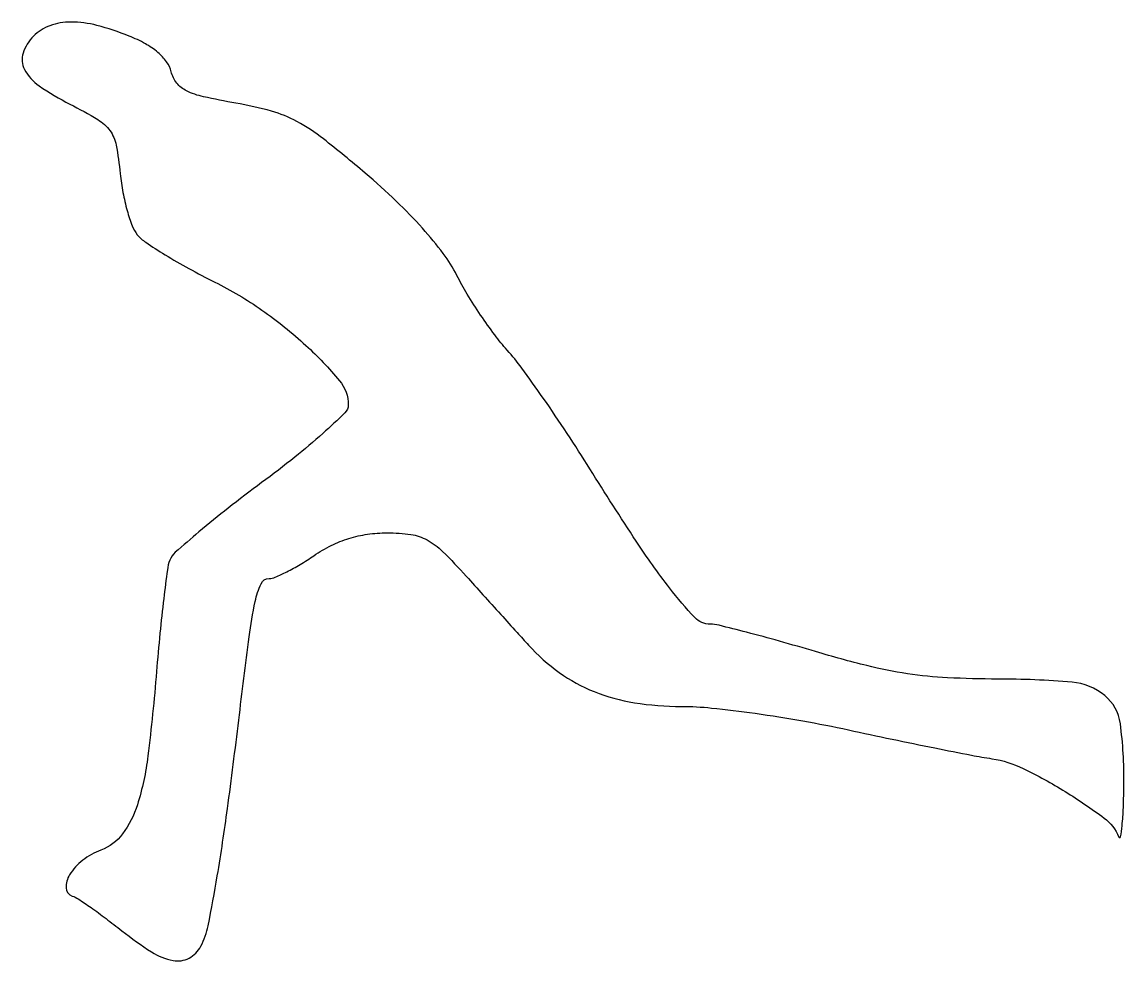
# Model space of a CAD drawing. Extents: x 0 to 121, y 0 to 103.
import ezdxf

# ---------------------------------------------------------------- set-up
doc = ezdxf.new("R2010")
doc.units = 0

msp = doc.modelspace()

# ---------------------------------------------------------------- linework, layer by layer
msp.add_lwpolyline([(1.52148, 101.378622, 0.117504), (0.375333, 99.515333, 0.204984), (0.530003, 97.738708, 0.120394), (2.146272, 95.935708, 0.031682), (5.501692, 93.938125, -0.016171), (8.571583, 92.237141, -0.101796), (9.885244, 91.034739, -0.110924), (10.563344, 89.45625, -0.020811), (11.014972, 86.32378, 0.020885), (11.311347, 84.270277, 0.021787), (11.775061, 82.277852, 0.022104), (12.324691, 80.599275, 0.083213), (12.879356, 79.645367, 0.072023), (13.799915, 78.81443, 0.010492), (15.928465, 77.451618, 0.011688), (18.533437, 75.94229, 0.009779), (21.364384, 74.460522, -0.036764), (26.526464, 71.393221, -0.033635), (31.348708, 67.51846, -0.032411), (35.027043, 63.662819, -0.177794), (35.984461, 61, -0.201862), (35.612702, 60.133114, -0.009162), (33.193901, 57.884375, -0.014092), (30.130395, 55.291039, -0.009507), (26.498904, 52.5, 0.006792), (22.826666, 49.70923, 0.009573), (19.636231, 47.115625, 0.006244), (17.047533, 44.871546, 0.119208), (16.442532, 44, 0.059134), (16.176491, 42.964056, 0.003636), (15.775783, 39.800076, 0.005363), (15.365289, 36.013267, 0.003944), (14.988543, 31.80877, -0.010206), (14.045298, 22.583413, -0.04499), (12.895024, 17.244878, -0.084639), (11.271478, 14.056727, -0.143468), (8.897868, 12.267551, 0.074218), (6.906513, 11.156053, 0.088928), (5.46688, 9.567166, 0.152002), (5.089838, 8.132934, 0.310548), (5.758887, 7.247038, -0.065328), (6.414016, 6.928778, -0.006988), (7.815389, 5.976888, -0.00851), (9.456065, 4.786511, -0.006749), (11.188797, 3.446774, 0.026428), (14.437479, 1.133226, 0.093389), (16.80633, 0.187761, 0.171724), (18.547086, 0.44483, 0.151406), (19.847361, 1.75, 0.071713), (20.643203, 4.001189, 0.007674), (21.644745, 9.465405, 0.00795), (22.756106, 16.817237, 0.003577), (23.992261, 26.5, -0.002144), (25.131148, 35.62908, -0.020668), (25.791658, 39.483149, -0.053199), (26.431197, 41.430225, -0.294915), (27.313179, 42, 0.102379), (27.998014, 42.141712, 0.015888), (29.257336, 42.734375, 0.017139), (30.716593, 43.542817, 0.014165), (32.214812, 44.5, -0.033558), (34.126662, 45.619558, -0.040347), (36.05934, 46.396011, -0.040611), (38.080812, 46.848446, -0.034766), (40.257786, 47, -0.034954), (42.844347, 46.818957, -0.090829), (44.60942, 46.232225, -0.069262), (46.318762, 44.958522, -0.014445), (48.909732, 42.25, 0.000051), (50.736706, 40.226624, 0.000043), (52.680651, 38.074514, 0.000043), (54.461681, 36.103441, 0.000116), (55.725382, 34.705794, 0.053992), (59.08709, 31.711996, 0.059696), (62.905149, 29.623976, 0.055972), (67.318515, 28.405552, 0.039405), (72.45648, 28, -0.025897), (75.7625, 27.828651, -0.008875), (80.525285, 27.248001, -0.008794), (85.767012, 26.420088, -0.010054), (90.746318, 25.440003, 0.00193), (95.537533, 24.415815, 0.002086), (100.214278, 23.45531, 0.001965), (104.232021, 22.664017, 0.010063), (106.472499, 22.278491, -0.075908), (109.883366, 21.216642, -0.024998), (114.497816, 18.675862, -0.022169), (118.750517, 15.781194, -0.136609), (120.352593, 13.705378, 0.746013), (120.546386, 13.724206, 0.023826), (120.721502, 14.928377, 0.014729), (120.856565, 16.931823, 0.00667), (120.921053, 19.561439, 0.035591), (120.527708, 26.112346, 0.189374), (118.823172, 29.192529, 0.152858), (115.238294, 30.656368, 0.02108), (107.09109, 31, -0.012832), (101.59812, 31.140992, -0.024526), (97.208121, 31.583089, -0.023699), (92.785471, 32.46487, -0.011147), (87.161708, 34, 0.003628), (83.187949, 35.149203, 0.005013), (79.604484, 36.11875, 0.003219), (76.585889, 36.882359, 0.060406), (75.615693, 37, -0.20744), (73.933453, 37.729312, -0.023391), (71.173401, 40.967419, -0.019315), (67.521808, 46.077291, -0.006054), (62.446584, 54, 0.006379), (59.948711, 57.893746, 0.006307), (57.342942, 61.7375, 0.006211), (54.978231, 65.044316, 0.024106), (53.39217, 67, -0.022141), (52.021565, 68.676513, -0.012043), (50.482282, 70.846474, -0.011979), (49.02021, 73.13285, -0.01857), (47.881191, 75.179484, 0.043269), (46.385266, 77.580477, 0.021788), (44.119044, 80.341757, 0.019326), (41.237062, 83.317091, 0.014317), (37.836626, 86.385128, 0.009575), (33.256701, 90.136506, 0.04289), (30.361287, 92.039273, 0.056237), (27.569825, 93.164955, 0.024641), (23.673046, 94.043249, -0.011087), (20.127355, 94.742038, -0.058758), (18.261231, 95.38988, -0.112832), (17.205971, 96.236681, -0.106384), (16.595536, 97.475379, 0.094724), (16.087743, 98.568746, 0.060835), (15.13642, 99.599815, 0.05005), (13.763677, 100.547175, 0.03087), (11.988879, 101.387773, 0.030753), (8.461729, 102.553202, 0.064718), (5.605873, 102.921866, 0.086502), (3.321737, 102.521665, 0.110288)], format="xyb", close=True)

doc.saveas('drawing.dxf')
